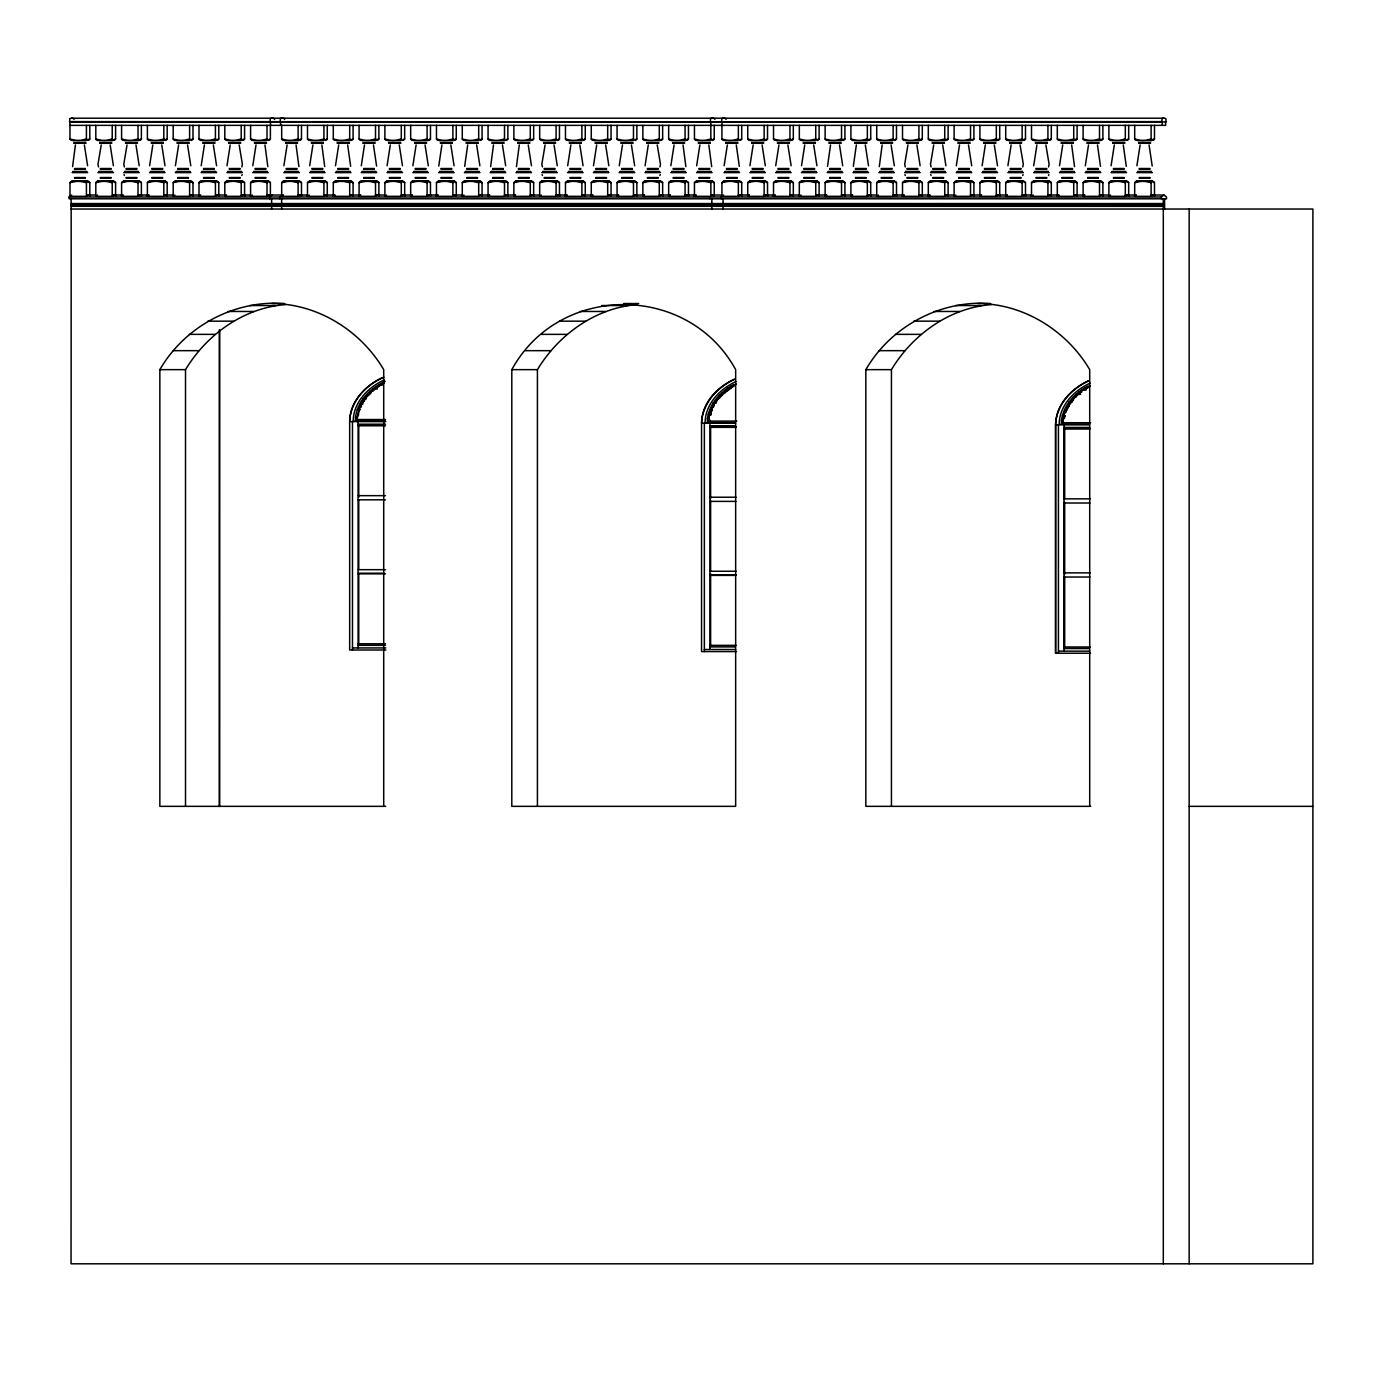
<?xml version="1.0" encoding="UTF-8"?>
<svg xmlns="http://www.w3.org/2000/svg" width="1382" height="1382" viewBox="0 0 1382 1382"><rect width="100%" height="100%" fill="white"/><g stroke="black" fill="none" stroke-linecap="round" stroke-linejoin="round"><path stroke-width="1.5" d="M284.606 303.539C234.595 299.756 184.912 326.256 159.846 369.65L159.846 806.345L385.682 806.345M219.444 806.518L219.496 329.814M383.712 806.345L383.712 369.65C360.65 330.523 317.618 303.643 271.788 303.539M511.806 369.65L511.806 806.345L735.656 806.345L735.656 369.65C688.322 282.93 559.14 282.93 511.806 369.65L537.425 369.65C558.604 334.496 595.763 307.72 637.292 304.627M990.566 303.539C940.555 299.773 890.906 326.273 865.84 369.65L865.84 806.345L1090.744 806.345M1089.707 806.345L1089.707 369.65C1066.645 330.523 1023.596 303.643 977.765 303.539M1189.159 1263.804L1189.159 209.028M270.164 121.961L270.285 118.61A35.69 13.06 -90 0 1 274.189 118.61L274.603 119.457M280.218 121.961L280.339 118.61A35.69 13.06 -90 0 1 284.26 118.61L284.657 119.457M710.4 121.961L710.521 118.61A35.69 13.06 -90 0 1 714.442 118.61L714.84 119.457M721.629 121.961L721.75 118.61A35.69 13.06 90 0 1 725.654 118.61L726.068 119.457M1161.865 121.961L1161.986 118.61A35.69 13.06 -90 0 1 1165.907 118.61L1166.028 121.961L69.946 121.616L69.998 139.012A8.517 3.11 90 0 0 72.572 140.031M1055.623 653.22L1055.623 424.81C1055.693 405.012 1071.015 388.774 1088.221 381.017M1164.577 206.056L1164.629 198.801M356.642 419.541L359.821 406.671L366.8 396.133L360.737 405.289M356.919 419.541L360.097 406.671M708.534 421.113L709.709 413.874L714.079 404.149L710.383 412.441M708.793 421.113L709.346 415.308M709.588 421.113L709.692 419.662M1062.603 422.737L1064.192 414.082L1069.841 403.129L1064.917 412.665M1062.862 422.737L1064.192 414.082M355.658 416.448L355.347 419.541L385.457 419.541M707.549 418.02L707.221 421.113L736.761 421.113M1061.618 419.644L1061.29 422.737L1090.571 422.737M355.52 417.519C357.42 400.918 370.67 387.997 385.25 381.277M707.411 419.091C709.121 403.82 720.644 391.486 733.773 384.541M1061.48 420.715C1063.19 405.444 1074.712 393.11 1087.841 386.165M87.602 165.736L84.371 144.972M113.393 165.736L110.18 144.972M139.202 165.736L135.972 144.972M164.994 165.736L161.763 144.972M190.785 165.736L187.572 144.972M216.594 165.736L213.364 144.972M402.473 165.736L399.26 144.972M428.282 165.736L425.051 144.972M454.073 165.736L450.843 144.972M479.865 165.736L476.652 144.972M505.674 165.736L502.443 144.972M531.465 165.736L528.252 144.972M557.257 165.736L554.044 144.972M583.066 165.736L579.835 144.972M608.857 165.736L605.644 144.972M634.666 165.736L631.436 144.972M765.317 165.736L762.104 144.972M791.126 165.736L787.895 144.972M816.917 165.736L813.704 144.972M842.709 165.736L839.496 144.972M868.518 165.736L865.287 144.972M894.309 165.736L891.096 144.972M920.118 165.736L916.888 144.972M945.91 165.736L942.679 144.972M971.701 165.736L968.488 144.972M997.51 165.736L994.28 144.972M358.508 413.736L358.491 415.187M1064.175 418.383L1064.831 415.498M1064.434 418.383L1064.468 416.932M710.4 415.308L711.16 412.441M710.659 415.308L710.763 413.874M376.595 166.047L373.451 144.972M1152.208 166.047L1149.064 144.972M242.161 174.598L241.815 175.514M660.233 174.598L659.888 175.514M1023.077 174.598L1022.732 175.514M1048.886 174.598L1048.523 175.514M239.172 144.972L242.403 164.233L241.833 166.946M264.964 144.972L267.832 166.652M296.059 144.972L298.927 166.652M321.868 144.972L324.718 166.652M347.659 144.972L350.665 166.341M657.227 144.972L660.475 164.233L659.905 166.946M683.036 144.972L685.887 166.652M708.828 144.972L711.695 166.652M736.295 144.972L739.318 166.341M1020.071 144.972L1023.319 164.233L1022.749 166.946M1045.88 144.972L1049.111 164.233L1048.558 166.946M1071.672 144.972L1074.54 166.652M1097.481 144.972L1100.487 166.341M1123.272 144.972L1126.295 166.341M1065.712 412.665L1066.248 411.249M71.173 204.26L71.173 205.624M71.052 203.569L1163.419 203.569L1163.368 206.091M360.875 406.671L361.514 405.289M1066.835 409.867L1067.474 408.485M1067.094 409.867L1067.733 408.485M714.114 405.496L713.665 406.861M362.222 403.924L362.982 402.577M1068.182 407.12L1068.942 405.772M1068.441 407.12L1069.202 405.772M713.82 404.149L714.891 402.818M714.632 402.818L719.763 396.479L715.755 401.506M715.686 402.818L716.809 401.506M1069.754 404.442L1072.777 400.573L1071.534 401.851M185.516 806.345L185.516 369.65C206.678 334.496 243.854 307.72 285.383 304.627M891.442 806.345L891.442 369.65C912.604 334.496 949.779 307.72 991.309 304.627M1069.564 403.129L1078.634 393.473L1070.497 401.851M718.45 398.949L719.728 397.705M1072.518 400.573L1073.538 399.329M366.541 396.133L369.011 393.715L367.871 394.906M367.577 396.133L370.963 392.54M719.469 397.705L721.94 395.287L720.817 396.479M368.925 394.906L371.222 392.54M719.504 396.479L727.243 389.707L724.565 391.849M368.752 393.715L375.351 388.135L370.186 392.54M733.894 385.803L723.114 394.112M1078.15 394.596L1080.741 392.384M1078.375 393.473L1085.647 388.359L1082.711 390.311M726.932 390.76L728.02 389.707M1151.051 195.035L1163.938 195.035L1166.529 197.004L1166.529 198.801L69.1 198.801L69.1 197.004L71.691 195.035M72.572 181.647A8.517 3.11 -90 0 0 69.998 182.666L69.998 196.33L86.427 196.33L88.103 195.035M98.364 181.647A8.517 3.11 -90 0 0 95.807 182.666L95.807 196.33L97.483 195.035M95.807 196.33L112.218 196.33L113.911 195.035M124.173 181.647A8.517 3.11 -90 0 0 121.599 182.666L121.599 196.33L123.292 195.035L112.529 195.035M121.599 196.33L138.01 196.33L139.703 195.035M149.964 181.647A8.517 3.11 -90 0 0 147.39 182.666L147.39 196.33L149.083 195.035L138.321 195.035M147.39 196.33L163.819 196.33L165.512 195.035M175.756 181.647A8.517 3.11 -90 0 0 173.199 182.666L173.199 196.33L174.892 195.035M173.199 196.33L189.61 196.33L191.303 195.035M201.565 181.647A8.517 3.11 -90 0 0 198.991 182.666L198.991 196.33L200.684 195.035L189.887 195.035M198.991 196.33L215.419 196.33L217.095 195.035M227.356 181.647A8.517 3.11 -90 0 0 224.8 182.666L224.8 196.33L226.475 195.035L215.678 195.035M224.8 196.33L241.211 196.33L242.904 195.035M253.165 181.647A8.517 3.11 -90 0 0 250.591 182.666L250.591 196.33L252.284 195.035M250.591 196.33L267.002 196.33L268.695 195.035M272.237 195.035L269.645 197.004L269.645 198.801M282.308 195.035L279.7 197.004L279.7 198.801M284.26 181.647A8.517 3.11 90 0 0 281.686 182.666L281.686 196.33L283.379 195.035M281.686 196.33L298.115 196.33L299.79 195.035M310.052 181.647A8.517 3.11 90 0 0 307.495 182.666L307.495 196.33L309.171 195.035M307.495 196.33L323.906 196.33L325.599 195.035M335.861 181.647A8.517 3.11 90 0 0 333.287 182.666L333.287 196.33L334.98 195.035M333.287 196.33L349.698 196.33L351.391 195.035M361.652 181.647A8.517 3.11 90 0 0 359.078 182.666L359.078 196.33L360.771 195.035M359.078 196.33L375.507 196.33L377.182 195.035M387.444 181.647A8.517 3.11 90 0 0 384.887 182.666L384.887 196.33L386.563 195.035M384.887 196.33L401.298 196.33L402.991 195.035M413.253 181.647A8.517 3.11 90 0 0 410.679 182.666L410.679 196.33L412.372 195.035M410.679 196.33L427.09 196.33L428.783 195.035M439.044 181.647A8.517 3.11 90 0 0 436.47 182.666L436.47 196.33L438.163 195.035M436.47 196.33L452.899 196.33L454.574 195.035M464.836 181.647A8.517 3.11 90 0 0 462.279 182.666L462.279 196.33L463.972 195.035M462.279 196.33L478.69 196.33L480.383 195.035M490.645 181.647A8.517 3.11 90 0 0 488.071 182.666L488.071 196.33L489.764 195.035M488.071 196.33L504.499 196.33L506.175 195.035M516.436 181.647A8.517 3.11 90 0 0 513.862 182.666L513.879 196.33L515.555 195.035M513.879 196.33L530.291 196.33L531.984 195.035M542.245 181.647A8.517 3.11 90 0 0 539.671 182.666L539.671 196.33L541.364 195.035M539.671 196.33L556.082 196.33L557.775 195.035M568.037 181.647A8.517 3.11 90 0 0 565.463 182.666L565.463 196.33L567.156 195.035M565.463 196.33L581.891 196.33L583.567 195.035M593.828 181.647A8.517 3.11 90 0 0 591.271 182.666L591.271 196.33L592.947 195.035M591.271 196.33L607.683 196.33L609.376 195.035M619.637 181.647A8.517 3.11 90 0 0 617.063 182.666L617.063 196.33L618.756 195.035M617.063 196.33L633.474 196.33L635.167 195.035M645.429 181.647A8.517 3.11 90 0 0 642.855 182.666L642.855 196.33L644.548 195.035M642.855 196.33L659.283 196.33L660.959 195.035M671.22 181.647A8.517 3.11 90 0 0 668.663 182.666L668.663 196.33L670.356 195.035M668.663 196.33L685.075 196.33L686.768 195.035M697.029 181.647A8.517 3.11 90 0 0 694.455 182.666L694.455 196.33L696.148 195.035M712.473 195.035L709.882 197.004L709.882 198.801M694.455 196.33L710.866 196.33L712.559 195.035M724.496 181.647A8.517 3.11 90 0 0 721.922 182.666L721.922 196.33L723.615 195.035M721.922 196.33L738.351 196.33L740.044 195.035M750.288 181.647A8.517 3.11 90 0 0 747.731 182.666L747.731 196.33L749.424 195.035M747.731 196.33L764.142 196.33L765.835 195.035M776.097 181.647A8.517 3.11 90 0 0 773.523 182.666L773.523 196.33L775.216 195.035M773.523 196.33L789.951 196.33L791.627 195.035M801.888 181.647A8.517 3.11 90 0 0 799.314 182.666L799.332 196.33L801.007 195.035M799.332 196.33L815.743 196.33L817.436 195.035M827.697 181.647A8.517 3.11 90 0 0 825.123 182.666L825.123 196.33L826.816 195.035M825.123 196.33L841.534 196.33L843.227 195.035M853.489 181.647A8.517 3.11 90 0 0 850.915 182.666L850.915 196.33L852.608 195.035M850.915 196.33L867.343 196.33L869.019 195.035M879.28 181.647A8.517 3.11 90 0 0 876.724 182.666L876.724 196.33L878.399 195.035M876.724 196.33L893.135 196.33L894.828 195.035M905.089 181.647A8.517 3.11 90 0 0 902.515 182.666L902.515 196.33L904.208 195.035M902.515 196.33L918.926 196.33L920.619 195.035M930.881 181.647A8.517 3.11 90 0 0 928.307 182.666L928.307 196.33L930 195.035M928.307 196.33L944.735 196.33L946.411 195.035M956.672 181.647A8.517 3.11 -90 0 0 954.116 182.666L954.116 196.33L955.808 195.035M954.116 196.33L970.527 196.33L972.22 195.035M982.481 181.647A8.517 3.11 -90 0 0 979.907 182.666L979.907 196.33L981.6 195.035M979.907 196.33L996.318 196.33L998.011 195.035M1008.273 181.647A8.517 3.11 -90 0 0 1005.699 182.666L1005.716 196.33L1007.392 195.035M1005.716 196.33L1022.127 196.33L1023.82 195.035M1034.064 181.647A8.517 3.11 -90 0 0 1031.508 182.666L1031.508 196.33L1033.2 195.035M1031.508 196.33L1047.919 196.33L1049.612 195.035M1059.873 181.647A8.517 3.11 -90 0 0 1057.299 182.666L1057.299 196.33L1058.992 195.035M1057.299 196.33L1073.728 196.33L1075.403 195.035M1085.665 181.647A8.517 3.11 -90 0 0 1083.108 182.666L1083.108 196.33L1084.784 195.035M1083.108 196.33L1099.519 196.33L1101.212 195.035M1111.474 181.647A8.517 3.11 -90 0 0 1108.9 182.666L1108.9 196.33L1110.592 195.035M1108.9 196.33L1125.311 196.33L1127.004 195.035M1137.265 181.647A8.517 3.11 -90 0 0 1134.691 182.666L1134.691 196.33L1136.384 195.035M1134.691 196.33L1151.12 196.33L1152.795 195.035M69.1 197.004L1161.346 197.004L1163.938 195.035M375.092 388.135L382.779 383.332L381.225 384.231M726.984 389.707L734.671 384.904L728.642 388.688M1084.939 389.309C1080.81 392.419 1089.638 386.165 1085.216 389.309M380.741 385.163L382.261 384.231L379.255 386.114M731.13 387.686L732.356 386.735M1085.388 388.359L1088.74 386.545L1087.168 387.426M734.809 379.1C717.31 387.185 702.402 403.147 701.555 423.186L701.555 651.578L736.451 651.578M1088.826 380.724C1071.326 388.808 1056.418 404.771 1055.554 424.81L1055.554 653.22L1090.519 653.22M382.002 384.231L383.833 383.332M382.52 383.332L384.11 382.486M734.412 384.904L736.26 384.058M1088.48 386.545L1090.329 385.682M383.851 377.131C365.919 384.922 350.337 401.212 349.663 421.614L349.663 650.006L385.837 650.006M382.261 377.822C365.09 385.578 349.681 401.817 349.698 421.614L385.785 421.614M384.127 379.981C367.975 387.305 353.412 402.473 353.187 421.095L385.457 421.095M734.153 379.376C716.982 387.15 701.572 403.371 701.59 423.186L735.535 423.186M736.019 381.553C719.867 388.878 705.304 404.045 705.079 422.667L735.189 422.667M1090.087 383.177C1073.935 390.501 1059.372 405.669 1059.148 424.291L1089.258 424.291M89.795 125.365L89.795 139.012A8.517 3.11 -90 0 1 86.427 139.012L81.072 140.221A30.594 28.469 -90 0 1 75.354 140.221L69.998 139.012M89.795 139.012L87.221 139.755M115.604 125.365L115.604 139.012A8.517 3.11 -90 0 1 112.218 139.012L106.88 140.221A30.594 28.469 -90 0 1 101.145 140.221L95.807 139.012L95.807 125.365M114.343 139.409L115.604 139.012M141.396 125.365L141.396 139.012A8.517 3.11 -90 0 1 138.01 139.012L132.672 140.221A30.594 28.469 -90 0 1 126.937 140.221L121.599 139.012L121.599 125.365M141.396 139.012L138.822 139.755M167.187 125.365L167.187 139.012A8.517 3.11 -90 0 1 163.819 139.012L158.481 140.221A30.594 28.469 -90 0 1 152.746 140.221L147.39 139.012L147.39 125.365M167.187 139.012L164.613 139.755M192.996 125.365L192.996 139.012A8.517 3.11 -90 0 1 189.61 139.012L184.272 140.221A30.594 28.469 -90 0 1 178.537 140.221L173.199 139.012L173.199 125.365M191.735 139.409L192.996 139.012M69.998 182.683L75.354 181.474A30.594 28.469 90 0 1 81.072 181.474L86.427 182.683A8.517 3.11 90 0 1 89.795 182.666L89.795 196.33M218.788 125.365L218.788 139.012A8.517 3.11 -90 0 1 215.402 139.012L210.064 140.221A30.594 28.469 -90 0 1 204.329 140.221L198.991 139.012L198.991 125.365M218.788 139.012L216.214 139.755M95.807 182.683L101.145 181.474A30.594 28.469 90 0 1 106.88 181.474L112.218 182.683A8.517 3.11 90 0 1 115.604 182.666L115.604 196.33M244.579 125.365L244.579 139.012A8.517 3.11 -90 0 1 241.211 139.012L235.873 140.221A30.594 28.469 -90 0 1 230.138 140.221L224.8 139.012L224.8 125.365M244.579 139.012L242.005 139.755M121.599 182.683L126.937 181.474A30.594 28.469 90 0 1 132.672 181.474L138.01 182.683A8.517 3.11 90 0 1 141.396 182.666L141.396 196.33M269.127 139.409L270.388 139.012L270.388 125.365M147.39 182.683L152.746 181.474A30.594 28.469 90 0 1 158.481 181.474L163.819 182.683A8.517 3.11 90 0 1 167.187 182.666L167.187 196.33M301.483 125.365L301.483 139.012A8.517 3.11 90 0 1 298.097 139.012L292.759 140.221A30.594 28.469 90 0 1 287.024 140.221L281.686 139.012L281.686 125.365M301.483 139.012L298.909 139.755M173.199 182.683L178.537 181.474A30.594 28.469 90 0 1 184.272 181.474L189.61 182.683A8.517 3.11 90 0 1 192.996 182.666L192.996 196.33M327.275 125.365L327.275 139.012A8.517 3.11 90 0 1 323.906 139.012L318.568 140.221A30.594 28.469 90 0 1 312.833 140.221L307.495 139.012L307.495 125.365M326.031 139.409L327.275 139.012M198.991 182.683L204.329 181.474A30.594 28.469 90 0 1 210.064 181.474L215.419 182.683A8.517 3.11 90 0 1 218.788 182.666L218.788 196.33M353.084 125.365L353.084 139.012A8.517 3.11 90 0 1 349.698 139.012L344.36 140.221A30.594 28.469 90 0 1 338.625 140.221L333.287 139.012L333.287 125.365M351.823 139.409L353.084 139.012M224.8 182.683L230.138 181.474A30.594 28.469 90 0 1 235.873 181.474L241.211 182.683A8.517 3.11 90 0 1 244.579 182.666L244.579 196.33M378.875 125.365L378.875 139.012A8.517 3.11 90 0 1 375.507 139.012L370.151 140.221A30.594 28.469 90 0 1 364.433 140.221L359.078 139.012L359.078 125.365M378.875 139.012L376.301 139.755M250.591 182.683L255.929 181.474A30.594 28.469 -90 0 1 261.664 181.474L267.002 182.683L267.002 196.33M404.667 125.365L404.667 139.012A8.517 3.11 90 0 1 401.298 139.012L395.96 140.221A30.594 28.469 90 0 1 390.225 140.221L384.887 139.012L384.887 125.365M403.423 139.409L404.667 139.012M281.686 182.683L287.024 181.474A30.594 28.469 -90 0 1 292.759 181.474L298.115 182.683A8.517 3.11 -90 0 1 301.483 182.666L301.483 196.33M430.476 125.365L430.476 139.012A8.517 3.11 90 0 1 427.09 139.012L421.752 140.221A30.594 28.469 90 0 1 416.017 140.221L410.679 139.012L410.679 125.365M429.215 139.409L430.476 139.012M307.495 182.683L312.833 181.474A30.594 28.469 -90 0 1 318.568 181.474L323.906 182.683A8.517 3.11 -90 0 1 327.275 182.666L327.275 196.33M456.267 125.365L456.267 139.012A8.517 3.11 90 0 1 452.899 139.012L447.561 140.221A30.594 28.469 90 0 1 441.825 140.221L436.47 139.012L436.47 125.365M456.267 139.012L453.693 139.755M333.287 182.683L338.625 181.474A30.594 28.469 -90 0 1 344.36 181.474L349.698 182.683A8.517 3.11 -90 0 1 353.084 182.666L353.084 196.33M482.076 125.365L482.076 139.012A8.517 3.11 90 0 1 478.69 139.012L473.352 140.221A30.594 28.469 90 0 1 467.617 140.221L462.279 139.012L462.279 125.365M480.815 139.409L482.076 139.012M359.078 182.683L364.433 181.474A30.594 28.469 -90 0 1 370.151 181.474L375.507 182.683A8.517 3.11 -90 0 1 378.875 182.666L378.875 196.33M507.868 125.365L507.868 139.012A8.517 3.11 90 0 1 504.482 139.012L499.144 140.221A30.594 28.469 90 0 1 493.409 140.221L488.071 139.012L488.071 125.365M506.607 139.409L507.868 139.012M384.887 182.683L390.225 181.474A30.594 28.469 -90 0 1 395.96 181.474L401.298 182.683A8.517 3.11 -90 0 1 404.684 182.666L404.667 196.33M533.659 125.365L533.659 139.012A8.517 3.11 90 0 1 530.291 139.012L524.953 140.221A30.594 28.469 90 0 1 519.217 140.221L513.879 139.012L513.879 125.365M533.659 139.012L531.085 139.755M410.679 182.683L416.017 181.474A30.594 28.469 -90 0 1 421.752 181.474L427.09 182.683A8.517 3.11 -90 0 1 430.476 182.666L430.476 196.33M559.468 125.365L559.468 139.012A8.517 3.11 90 0 1 556.082 139.012L550.744 140.221A30.594 28.469 90 0 1 545.009 140.221L539.671 139.012L539.671 125.365M558.207 139.409L559.468 139.012M436.47 182.683L441.825 181.474A30.594 28.469 -90 0 1 447.561 181.474L452.899 182.683A8.517 3.11 -90 0 1 456.267 182.666L456.267 196.33M585.26 125.365L585.26 139.012A8.517 3.11 90 0 1 581.891 139.012L576.536 140.221A30.594 28.469 90 0 1 570.818 140.221L565.463 139.012L565.463 125.365M583.999 139.409L585.26 139.012M462.279 182.683L467.617 181.474A30.594 28.469 -90 0 1 473.352 181.474L478.69 182.683A8.517 3.11 -90 0 1 482.076 182.666L482.076 196.33M611.051 125.365L611.051 139.012A8.517 3.11 90 0 1 607.683 139.012L602.345 140.221A30.594 28.469 90 0 1 596.609 140.221L591.271 139.012L591.271 125.365M611.051 139.012L608.477 139.755M488.071 182.683L493.409 181.474A30.594 28.469 -90 0 1 499.144 181.474L504.499 182.683A8.517 3.11 -90 0 1 507.868 182.666L507.868 196.33M636.86 125.365L636.86 139.012A8.517 3.11 90 0 1 633.474 139.012L628.136 140.221A30.594 28.469 90 0 1 622.401 140.221L617.063 139.012L617.063 125.365M635.599 139.409L636.86 139.012M513.879 182.683L519.217 181.474A30.594 28.469 -90 0 1 524.953 181.474L530.291 182.683A8.517 3.11 -90 0 1 533.659 182.666L533.659 196.33M662.652 125.365L662.652 139.012A8.517 3.11 90 0 1 659.283 139.012L653.928 140.221A30.594 28.469 90 0 1 648.21 140.221L642.855 139.012L642.855 125.365M661.391 139.409L662.652 139.012M539.671 182.683L545.009 181.474A30.594 28.469 -90 0 1 550.744 181.474L556.082 182.683A8.517 3.11 -90 0 1 559.468 182.666L559.468 196.33M688.461 125.365L688.461 139.012A8.517 3.11 90 0 1 685.075 139.012L679.737 140.221A30.594 28.469 90 0 1 674.001 140.221L668.663 139.012L668.663 125.365M688.461 139.012L685.887 139.755M565.463 182.683L570.818 181.474A30.594 28.469 -90 0 1 576.536 181.474L581.891 182.683A8.517 3.11 -90 0 1 585.26 182.666L585.26 196.33M714.252 125.365L714.252 139.012A8.517 3.11 90 0 1 710.866 139.012L705.528 140.221A30.594 28.469 90 0 1 699.793 140.221L694.455 139.012L694.455 125.365M712.991 139.409L714.252 139.012M591.271 182.683L596.609 181.474A30.594 28.469 -90 0 1 602.345 181.474L607.683 182.683A8.517 3.11 -90 0 1 611.069 182.666L611.051 196.33M741.719 125.365L741.719 139.012A8.517 3.11 90 0 1 738.351 139.012L733.013 140.221A30.594 28.469 90 0 1 727.278 140.221L721.922 139.012L721.922 125.365M740.458 139.409L741.719 139.012M617.063 182.683L622.401 181.474A30.594 28.469 -90 0 1 628.136 181.474L633.474 182.683A8.517 3.11 -90 0 1 636.86 182.666L636.86 196.33M767.528 125.365L767.528 139.012A8.517 3.11 -90 0 1 764.142 139.012L758.804 140.221A30.594 28.469 90 0 1 753.069 140.221L747.731 139.012L747.731 125.365M767.528 139.012L764.954 139.755M642.855 182.683L648.21 181.474A30.594 28.469 -90 0 1 653.928 181.474L659.283 182.683A8.517 3.11 -90 0 1 662.652 182.666L662.652 196.33M793.32 125.365L793.32 139.012A8.517 3.11 -90 0 1 789.934 139.012L784.596 140.221A30.594 28.469 90 0 1 778.861 140.221L773.523 139.012L773.523 125.365M793.32 139.012L790.746 139.755M668.663 182.683L674.001 181.474A30.594 28.469 -90 0 1 679.737 181.474L685.075 182.683A8.517 3.11 -90 0 1 688.461 182.666L688.461 196.33M819.111 125.365L819.111 139.012A8.517 3.11 -90 0 1 815.743 139.012L810.405 140.221A30.594 28.469 90 0 1 804.67 140.221L799.332 139.012L799.332 125.365M817.868 139.409L819.111 139.012M694.455 182.683L699.793 181.474A30.594 28.469 -90 0 1 705.528 181.474L710.866 182.683A8.517 3.11 -90 0 1 714.252 182.666L714.252 196.33M844.92 125.365L844.92 139.012A8.517 3.11 -90 0 1 841.534 139.012L836.196 140.221A30.594 28.469 90 0 1 830.461 140.221L825.123 139.012L825.123 125.365M844.92 139.012L842.346 139.755M721.922 182.683L727.278 181.474A30.594 28.469 -90 0 1 733.013 181.474L738.351 182.683A8.517 3.11 -90 0 1 741.719 182.666L741.719 196.33M870.712 125.365L870.712 139.012A8.517 3.11 -90 0 1 867.343 139.012L861.988 140.221A30.594 28.469 90 0 1 856.27 140.221L850.915 139.012L850.915 125.365M870.712 139.012L868.138 139.755M747.731 182.683L753.069 181.474A30.594 28.469 -90 0 1 758.804 181.474L764.142 182.683A8.517 3.11 -90 0 1 767.528 182.666L767.528 196.33M896.503 125.365L896.503 139.012A8.517 3.11 -90 0 1 893.135 139.012L887.797 140.221A30.594 28.469 90 0 1 882.062 140.221L876.724 139.012L876.724 125.365M895.26 139.409L896.503 139.012M773.523 182.683L778.861 181.474A30.594 28.469 -90 0 1 784.596 181.474L789.951 182.683A8.517 3.11 -90 0 1 793.32 182.666L793.32 196.33M922.312 125.365L922.312 139.012A8.517 3.11 -90 0 1 918.926 139.012L913.588 140.221A30.594 28.469 90 0 1 907.853 140.221L902.515 139.012L902.515 125.365M922.312 139.012L919.738 139.755M799.332 182.683L804.67 181.474A30.594 28.469 -90 0 1 810.405 181.474L815.743 182.683A8.517 3.11 -90 0 1 819.111 182.666L819.111 196.33M948.104 125.365L948.104 139.012A8.517 3.11 -90 0 1 944.735 139.012L939.38 140.221A30.594 28.469 90 0 1 933.662 140.221L928.307 139.012L928.307 125.365M948.104 139.012L945.53 139.755M825.123 182.683L830.461 181.474A30.594 28.469 -90 0 1 836.196 181.474L841.534 182.683A8.517 3.11 -90 0 1 844.92 182.666L844.92 196.33M973.913 125.365L973.913 139.012A8.517 3.11 -90 0 1 970.527 139.012L965.189 140.221A30.594 28.469 90 0 1 959.453 140.221L954.116 139.012L954.116 125.365M972.652 139.409L973.913 139.012M850.915 182.683L856.27 181.474A30.594 28.469 -90 0 1 861.988 181.474L867.343 182.683A8.517 3.11 -90 0 1 870.712 182.666L870.712 196.33M999.704 125.365L999.704 139.012A8.517 3.11 -90 0 1 996.318 139.012L990.98 140.221A30.594 28.469 90 0 1 985.245 140.221L979.907 139.012L979.907 125.365M999.704 139.012L997.13 139.755M876.724 182.683L882.062 181.474A30.594 28.469 -90 0 1 887.797 181.474L893.135 182.683A8.517 3.11 -90 0 1 896.521 182.666L896.503 196.33M1025.496 125.365L1025.496 139.012A8.517 3.11 -90 0 1 1022.127 139.012L1016.789 140.221A30.594 28.469 90 0 1 1011.054 140.221L1005.716 139.012L1005.716 125.365M1025.496 139.012L1022.922 139.755M902.515 182.683L907.853 181.474A30.594 28.469 -90 0 1 913.588 181.474L918.926 182.683A8.517 3.11 -90 0 1 922.312 182.666L922.312 196.33M1051.305 125.365L1051.305 139.012A8.517 3.11 -90 0 1 1047.919 139.012L1042.581 140.221A30.594 28.469 90 0 1 1036.846 140.221L1031.508 139.012L1031.508 125.365M1050.044 139.409L1051.305 139.012M928.307 182.683L933.662 181.474A30.594 28.469 -90 0 1 939.38 181.474L944.735 182.683A8.517 3.11 90 0 1 948.104 182.666L948.104 196.33M1077.096 125.365L1077.096 139.012A8.517 3.11 -90 0 1 1073.728 139.012L1068.372 140.221A30.594 28.469 90 0 1 1062.654 140.221L1057.299 139.012L1057.299 125.365M1077.096 139.012L1074.522 139.755M954.116 182.683L959.453 181.474A30.594 28.469 -90 0 1 965.189 181.474L970.527 182.683A8.517 3.11 90 0 1 973.913 182.666L973.913 196.33M1102.888 125.365L1102.888 139.012A8.517 3.11 -90 0 1 1099.519 139.012L1094.181 140.221A30.594 28.469 90 0 1 1088.446 140.221L1083.108 139.012L1083.108 125.365M1102.888 139.012L1100.314 139.755M979.907 182.683L985.245 181.474A30.594 28.469 -90 0 1 990.98 181.474L996.318 182.683A8.517 3.11 90 0 1 999.704 182.666L999.704 196.33M1128.697 125.365L1128.697 139.012A8.517 3.11 -90 0 1 1125.311 139.012L1119.973 140.221A30.594 28.469 90 0 1 1114.237 140.221L1108.9 139.012L1108.9 125.365M1127.436 139.409L1128.697 139.012M1005.716 182.683L1011.054 181.474A30.594 28.469 -90 0 1 1016.789 181.474L1022.127 182.683A8.517 3.11 90 0 1 1025.496 182.666L1025.496 196.33M1154.488 125.365L1154.488 139.012A8.517 3.11 -90 0 1 1151.12 139.012L1145.764 140.221A30.594 28.469 90 0 1 1140.046 140.221L1134.691 139.012L1134.691 125.365M1154.488 139.012L1151.914 139.755M1031.508 182.683L1036.846 181.474A30.594 28.469 -90 0 1 1042.581 181.474L1047.919 182.683A8.517 3.11 90 0 1 1051.305 182.666L1051.305 196.33M1057.299 182.683L1062.654 181.474A30.594 28.469 -90 0 1 1068.372 181.474L1073.728 182.683A8.517 3.11 90 0 1 1077.096 182.666L1077.096 196.33M1083.108 182.683L1088.446 181.474A30.594 28.469 -90 0 1 1094.181 181.474L1099.519 182.683A8.517 3.11 90 0 1 1102.905 182.666L1102.888 196.33M1108.9 182.683L1114.237 181.474A30.594 28.469 -90 0 1 1119.973 181.474L1125.311 182.683A8.517 3.11 90 0 1 1128.697 182.666L1128.697 196.33M1134.691 182.683L1140.046 181.474A30.594 28.469 -90 0 1 1145.764 181.474L1151.12 182.683A8.517 3.11 90 0 1 1154.488 182.666L1154.488 196.33M71.691 118.196L1163.938 118.196M69.998 125.365L1165.631 125.365L1165.631 121.616M73.021 140.722L86.047 140.722M98.83 140.722L112.443 140.722M124.622 140.722L138.235 140.722M150.431 140.722L163.456 140.722M176.222 140.722L189.248 140.722M202.014 140.722L215.627 140.722M227.823 140.722L240.848 140.722M253.614 140.722L266.64 140.722M284.709 140.722L298.46 140.722M310.518 140.722L323.543 140.722M336.31 140.722L349.922 140.722M362.101 140.722L375.852 140.722M387.91 140.722L400.935 140.722M413.702 140.722L427.314 140.722M439.511 140.722L453.244 140.722M465.302 140.722L478.327 140.722M491.094 140.722L504.706 140.722M516.903 140.722L530.636 140.722M542.694 140.722L555.719 140.722M568.486 140.722L582.116 140.722M594.295 140.722L608.028 140.722M620.086 140.722L633.111 140.722M645.895 140.722L659.508 140.722M671.687 140.722L685.42 140.722M697.478 140.722L710.503 140.722M724.963 140.722L737.988 140.722M750.754 140.722L764.367 140.722M776.546 140.722L790.297 140.722M802.355 140.722L815.38 140.722M828.146 140.722L841.759 140.722M853.938 140.722L867.689 140.722M879.747 140.722L892.772 140.722M905.538 140.722L919.151 140.722M931.347 140.722L945.081 140.722M957.139 140.722L970.164 140.722M982.93 140.722L996.543 140.722M1008.739 140.722L1022.473 140.722M1034.531 140.722L1047.556 140.722M1060.322 140.722L1073.935 140.722M1086.131 140.722L1099.865 140.722M1111.923 140.722L1124.948 140.722M1137.714 140.722L1151.344 140.722M73.92 142.761L85.874 142.761M99.729 142.761L111.683 142.761M125.52 142.761L137.474 142.761M151.312 142.761L163.266 142.761M177.121 142.761L189.075 142.761M202.912 142.761L214.866 142.761M228.721 142.761L240.658 142.761M254.513 142.761L266.467 142.761M285.608 142.761L297.562 142.761M311.416 142.761L323.353 142.761M337.208 142.761L349.162 142.761M363 142.761L374.954 142.761M388.808 142.761L400.745 142.761M414.6 142.761L426.554 142.761M440.392 142.761L452.346 142.761M466.2 142.761L478.155 142.761M491.992 142.761L503.946 142.761M517.801 142.761L529.738 142.761M543.592 142.761L555.547 142.761M569.384 142.761L581.338 142.761M595.193 142.761L607.13 142.761M620.984 142.761L632.939 142.761M646.776 142.761L658.73 142.761M672.585 142.761L684.539 142.761M698.376 142.761L710.331 142.761M725.844 142.761L737.798 142.761M751.653 142.761L763.607 142.761M777.444 142.761L789.398 142.761M803.253 142.761L815.19 142.761M829.045 142.761L840.999 142.761M854.836 142.761L866.79 142.761M880.645 142.761L892.582 142.761M906.437 142.761L918.391 142.761M932.228 142.761L944.182 142.761M958.037 142.761L969.991 142.761M983.829 142.761L995.783 142.761M1009.637 142.761L1021.574 142.761M1035.429 142.761L1047.383 142.761M1061.221 142.761L1073.175 142.761M1087.029 142.761L1098.966 142.761M1112.821 142.761L1124.775 142.761M1138.613 142.761L1150.567 142.761M73.92 143.279L85.874 143.279M99.729 143.279L111.683 143.279M125.52 143.279L137.474 143.279M151.312 143.279L163.266 143.279M177.121 143.279L189.075 143.279M202.912 143.279L214.866 143.279M228.721 143.279L240.658 143.279M254.513 143.279L266.467 143.279M285.608 143.279L297.562 143.279M311.416 143.279L323.353 143.279M337.208 143.279L349.162 143.279M363 143.279L374.954 143.279M388.808 143.279L400.745 143.279M414.6 143.279L426.554 143.279M440.392 143.279L452.346 143.279M466.2 143.279L478.155 143.279M491.992 143.279L503.946 143.279M517.801 143.279L529.738 143.279M543.592 143.279L555.547 143.279M569.384 143.279L581.338 143.279M595.193 143.279L607.13 143.279M620.984 143.279L632.939 143.279M646.776 143.279L658.73 143.279M672.585 143.279L684.539 143.279M698.376 143.279L710.331 143.279M725.844 143.279L737.798 143.279M751.653 143.279L763.607 143.279M777.444 143.279L789.398 143.279M803.253 143.279L815.19 143.279M829.045 143.279L840.999 143.279M854.836 143.279L866.79 143.279M880.645 143.279L892.582 143.279M906.437 143.279L918.391 143.279M932.228 143.279L944.182 143.279M958.037 143.279L969.991 143.279M983.829 143.279L995.783 143.279M1009.637 143.279L1021.574 143.279M1035.429 143.279L1047.383 143.279M1061.221 143.279L1073.175 143.279M1087.029 143.279L1098.966 143.279M1112.821 143.279L1124.775 143.279M1138.613 143.279L1150.567 143.279M74.524 168.518L85.287 168.518M100.316 168.518L111.078 168.518M126.125 168.518L136.87 168.518M151.916 168.518L162.679 168.518M177.708 168.518L188.47 168.518M203.517 168.518L214.262 168.518M229.308 168.518L240.071 168.518M255.117 168.518L265.862 168.518M286.212 168.518L296.957 168.518M312.004 168.518L322.766 168.518M337.813 168.518L348.558 168.518M363.604 168.518L374.367 168.518M389.396 168.518L400.158 168.518M415.205 168.518L425.95 168.518M440.996 168.518L451.759 168.518M466.788 168.518L477.55 168.518M492.597 168.518L503.342 168.518M518.388 168.518L529.151 168.518M544.197 168.518L554.942 168.518M569.989 168.518L580.751 168.518M595.78 168.518L606.543 168.518M621.589 168.518L632.334 168.518M647.381 168.518L658.143 168.518M673.172 168.518L683.935 168.518M698.981 168.518L709.726 168.518M726.448 168.518L737.211 168.518M752.24 168.518L763.002 168.518M778.049 168.518L788.794 168.518M803.84 168.518L814.603 168.518M829.649 168.518L840.394 168.518M855.441 168.518L866.203 168.518M881.232 168.518L891.995 168.518M907.041 168.518L917.786 168.518M932.833 168.518L943.595 168.518M958.624 168.518L969.387 168.518M984.433 168.518L995.178 168.518M1010.225 168.518L1020.987 168.518M1036.016 168.518L1046.779 168.518M1061.825 168.518L1072.57 168.518M1087.617 168.518L1098.379 168.518M1113.426 168.518L1124.171 168.518M1139.217 168.518L1149.979 168.518M74.524 169.209L85.287 169.209M100.316 169.209L111.078 169.209M126.125 169.209L136.87 169.209M151.916 169.209L162.679 169.209M177.708 169.209L188.47 169.209M203.517 169.209L214.262 169.209M229.308 169.209L240.071 169.209M255.117 169.209L265.862 169.209M286.212 169.209L296.957 169.209M312.004 169.209L322.766 169.209M337.813 169.209L348.558 169.209M363.604 169.209L374.367 169.209M389.396 169.209L400.158 169.209M415.205 169.209L425.95 169.209M440.996 169.209L451.759 169.209M466.788 169.209L477.55 169.209M492.597 169.209L503.342 169.209M518.388 169.209L529.151 169.209M544.197 169.209L554.942 169.209M569.989 169.209L580.751 169.209M595.78 169.209L606.543 169.209M621.589 169.209L632.334 169.209M647.381 169.209L658.143 169.209M673.172 169.209L683.935 169.209M698.981 169.209L709.726 169.209M726.448 169.209L737.211 169.209M752.24 169.209L763.002 169.209M778.049 169.209L788.794 169.209M803.84 169.209L814.603 169.209M829.649 169.209L840.394 169.209M855.441 169.209L866.203 169.209M881.232 169.209L891.995 169.209M907.041 169.209L917.786 169.209M932.833 169.209L943.595 169.209M958.624 169.209L969.387 169.209M984.433 169.209L995.178 169.209M1010.225 169.209L1020.987 169.209M1036.016 169.209L1046.779 169.209M1061.825 169.209L1072.57 169.209M1087.617 169.209L1098.379 169.209M1113.426 169.209L1124.171 169.209M1139.217 169.209L1149.979 169.209M73.021 171.42L86.772 171.42M98.83 171.42L112.564 171.42M124.622 171.42L138.373 171.42M150.431 171.42L164.164 171.42M176.222 171.42L189.973 171.42M202.014 171.42L215.765 171.42M227.823 171.42L241.556 171.42M253.614 171.42L267.365 171.42M284.709 171.42L298.46 171.42M310.518 171.42L324.252 171.42M336.31 171.42L350.061 171.42M362.101 171.42L375.852 171.42M387.91 171.42L401.644 171.42M413.702 171.42L427.453 171.42M439.511 171.42L453.244 171.42M465.302 171.42L479.036 171.42M491.094 171.42L504.845 171.42M516.903 171.42L530.636 171.42M542.694 171.42L556.445 171.42M568.486 171.42L582.237 171.42M594.295 171.42L608.028 171.42M620.086 171.42L633.837 171.42M645.895 171.42L659.629 171.42M671.687 171.42L685.42 171.42M697.478 171.42L711.229 171.42M724.963 171.42L738.696 171.42M750.754 171.42L764.505 171.42M776.546 171.42L790.297 171.42M802.355 171.42L816.088 171.42M828.146 171.42L841.897 171.42M853.938 171.42L867.689 171.42M879.747 171.42L893.48 171.42M905.538 171.42L919.289 171.42M931.347 171.42L945.081 171.42M957.139 171.42L970.872 171.42M982.93 171.42L996.681 171.42M1008.739 171.42L1022.473 171.42M1034.531 171.42L1048.282 171.42M1060.322 171.42L1074.073 171.42M1086.131 171.42L1099.865 171.42M1111.923 171.42L1125.674 171.42M1137.714 171.42L1151.465 171.42M73.021 172.094L86.772 172.094M98.83 172.094L112.564 172.094M124.622 172.094L138.373 172.094M150.431 172.094L164.164 172.094M176.222 172.094L189.973 172.094M202.014 172.094L215.765 172.094M227.823 172.094L241.556 172.094M253.614 172.094L267.365 172.094M284.709 172.094L298.46 172.094M310.518 172.094L324.252 172.094M336.31 172.094L350.061 172.094M362.101 172.094L375.852 172.094M387.91 172.094L401.644 172.094M413.702 172.094L427.453 172.094M439.511 172.094L453.244 172.094M465.302 172.094L479.036 172.094M491.094 172.094L504.845 172.094M516.903 172.094L530.636 172.094M542.694 172.094L556.445 172.094M568.486 172.094L582.237 172.094M594.295 172.094L608.028 172.094M620.086 172.094L633.837 172.094M645.895 172.094L659.629 172.094M671.687 172.094L685.42 172.094M697.478 172.094L711.229 172.094M724.963 172.094L738.696 172.094M750.754 172.094L764.505 172.094M776.546 172.094L790.297 172.094M802.355 172.094L816.088 172.094M828.146 172.094L841.897 172.094M853.938 172.094L867.689 172.094M879.747 172.094L893.48 172.094M905.538 172.094L919.289 172.094M931.347 172.094L945.081 172.094M957.139 172.094L970.872 172.094M982.93 172.094L996.681 172.094M1008.739 172.094L1022.473 172.094M1034.531 172.094L1048.282 172.094M1060.322 172.094L1074.073 172.094M1086.131 172.094L1099.865 172.094M1111.923 172.094L1125.674 172.094M1137.714 172.094L1151.465 172.094M72.14 172.612L87.671 172.612M97.932 172.612L113.462 172.612M123.724 172.612L139.271 172.612M149.532 172.612L165.063 172.612M175.324 172.612L190.854 172.612M201.116 172.612L216.663 172.612M226.924 172.612L242.455 172.612M252.716 172.612L268.263 172.612M283.811 172.612L299.358 172.612M309.62 172.612L325.15 172.612M335.411 172.612L350.959 172.612M361.22 172.612L376.75 172.612M387.012 172.612L402.542 172.612M412.803 172.612L428.351 172.612M438.612 172.612L454.142 172.612M464.404 172.612L479.934 172.612M490.195 172.612L505.743 172.612M516.004 172.612L531.534 172.612M541.796 172.612L557.326 172.612M567.605 172.612L583.135 172.612M593.396 172.612L608.926 172.612M619.188 172.612L634.735 172.612M644.997 172.612L660.527 172.612M670.788 172.612L686.318 172.612M696.58 172.612L712.127 172.612M724.064 172.612L739.595 172.612M749.856 172.612L765.386 172.612M775.648 172.612L791.195 172.612M801.456 172.612L816.987 172.612M827.248 172.612L842.795 172.612M853.057 172.612L868.587 172.612M878.848 172.612L894.379 172.612M904.64 172.612L920.187 172.612M930.449 172.612L945.979 172.612M956.24 172.612L971.771 172.612M982.032 172.612L997.579 172.612M1007.841 172.612L1023.371 172.612M1033.632 172.612L1049.163 172.612M1059.424 172.612L1074.971 172.612M1085.233 172.612L1100.763 172.612M1111.024 172.612L1126.572 172.612M1136.833 172.612L1152.363 172.612M74.524 177.552L85.287 177.552M100.316 177.552L111.078 177.552M126.125 177.552L136.87 177.552M151.916 177.552L162.679 177.552M177.708 177.552L188.47 177.552M203.517 177.552L214.262 177.552M229.308 177.552L240.071 177.552M255.117 177.552L265.862 177.552M286.212 177.552L296.957 177.552M312.004 177.552L322.766 177.552M337.813 177.552L348.558 177.552M363.604 177.552L374.367 177.552M389.396 177.552L400.158 177.552M415.205 177.552L425.95 177.552M440.996 177.552L451.759 177.552M466.788 177.552L477.55 177.552M492.597 177.552L503.342 177.552M518.388 177.552L529.151 177.552M544.197 177.552L554.942 177.552M569.989 177.552L580.751 177.552M595.78 177.552L606.543 177.552M621.589 177.552L632.334 177.552M647.381 177.552L658.143 177.552M673.172 177.552L683.935 177.552M698.981 177.552L709.726 177.552M726.448 177.552L737.211 177.552M752.24 177.552L763.002 177.552M778.049 177.552L788.794 177.552M803.84 177.552L814.603 177.552M829.649 177.552L840.394 177.552M855.441 177.552L866.203 177.552M881.232 177.552L891.995 177.552M907.041 177.552L917.786 177.552M932.833 177.552L943.595 177.552M958.624 177.552L969.387 177.552M984.433 177.552L995.178 177.552M1010.225 177.552L1020.987 177.552M1036.016 177.552L1046.779 177.552M1061.825 177.552L1072.57 177.552M1087.617 177.552L1098.379 177.552M1113.426 177.552L1124.171 177.552M1139.217 177.552L1149.979 177.552M74.524 178.243L85.287 178.243M100.316 178.243L111.078 178.243M126.125 178.243L136.87 178.243M151.916 178.243L162.679 178.243M177.708 178.243L188.47 178.243M203.517 178.243L214.262 178.243M229.308 178.243L240.071 178.243M255.117 178.243L265.862 178.243M286.212 178.243L296.957 178.243M312.004 178.243L322.766 178.243M337.813 178.243L348.558 178.243M363.604 178.243L374.367 178.243M389.396 178.243L400.158 178.243M415.205 178.243L425.95 178.243M440.996 178.243L451.759 178.243M466.788 178.243L477.55 178.243M492.597 178.243L503.342 178.243M518.388 178.243L529.151 178.243M544.197 178.243L554.942 178.243M569.989 178.243L580.751 178.243M595.78 178.243L606.543 178.243M621.589 178.243L632.334 178.243M647.381 178.243L658.143 178.243M673.172 178.243L683.935 178.243M698.981 178.243L709.726 178.243M726.448 178.243L737.211 178.243M752.24 178.243L763.002 178.243M778.049 178.243L788.794 178.243M803.84 178.243L814.603 178.243M829.649 178.243L840.394 178.243M855.441 178.243L866.203 178.243M881.232 178.243L891.995 178.243M907.041 178.243L917.786 178.243M932.833 178.243L943.595 178.243M958.624 178.243L969.387 178.243M984.433 178.243L995.178 178.243M1010.225 178.243L1020.987 178.243M1036.016 178.243L1046.779 178.243M1061.825 178.243L1072.57 178.243M1087.617 178.243L1098.379 178.243M1113.426 178.243L1124.171 178.243M1139.217 178.243L1149.979 178.243M72.14 180.973L87.671 180.973M97.932 180.973L113.462 180.973M123.724 180.973L139.271 180.973M149.532 180.973L165.063 180.973M175.324 180.973L190.854 180.973M201.116 180.973L216.663 180.973M226.924 180.973L242.455 180.973M252.716 180.973L268.263 180.973M283.811 180.973L299.358 180.973M309.62 180.973L325.15 180.973M335.411 180.973L350.959 180.973M361.22 180.973L376.75 180.973M387.012 180.973L402.542 180.973M412.803 180.973L428.351 180.973M438.612 180.973L454.142 180.973M464.404 180.973L479.934 180.973M490.195 180.973L505.743 180.973M516.004 180.973L531.534 180.973M541.796 180.973L557.326 180.973M567.605 180.973L583.135 180.973M593.396 180.973L608.926 180.973M619.188 180.973L634.735 180.973M644.997 180.973L660.527 180.973M670.788 180.973L686.318 180.973M696.58 180.973L712.127 180.973M724.064 180.973L739.595 180.973M749.856 180.973L765.386 180.973M775.648 180.973L791.195 180.973M801.456 180.973L816.987 180.973M827.248 180.973L842.795 180.973M853.057 180.973L868.587 180.973M878.848 180.973L894.379 180.973M904.64 180.973L920.187 180.973M930.449 180.973L945.979 180.973M956.24 180.973L971.771 180.973M982.032 180.973L997.579 180.973M1007.841 180.973L1023.371 180.973M1033.632 180.973L1049.163 180.973M1059.424 180.973L1074.971 180.973M1085.233 180.973L1100.763 180.973M1111.024 180.973L1126.572 180.973M1136.833 180.973L1152.363 180.973M72.14 181.318L87.671 181.318M97.932 181.318L113.462 181.318M123.724 181.318L139.271 181.318M149.532 181.318L165.063 181.318M175.324 181.318L190.854 181.318M201.116 181.318L216.663 181.318M226.924 181.318L242.455 181.318M252.716 181.318L268.263 181.318M283.811 181.318L299.358 181.318M309.62 181.318L325.15 181.318M335.411 181.318L350.959 181.318M361.22 181.318L376.75 181.318M387.012 181.318L402.542 181.318M412.803 181.318L428.351 181.318M438.612 181.318L454.142 181.318M464.404 181.318L479.934 181.318M490.195 181.318L505.743 181.318M516.004 181.318L531.534 181.318M541.796 181.318L557.326 181.318M567.605 181.318L583.135 181.318M593.396 181.318L608.926 181.318M619.188 181.318L634.735 181.318M644.997 181.318L660.527 181.318M670.788 181.318L686.318 181.318M696.58 181.318L712.127 181.318M724.064 181.318L739.595 181.318M749.856 181.318L765.386 181.318M775.648 181.318L791.195 181.318M801.456 181.318L816.987 181.318M827.248 181.318L842.795 181.318M853.057 181.318L868.587 181.318M878.848 181.318L894.379 181.318M904.64 181.318L920.187 181.318M930.449 181.318L945.979 181.318M956.24 181.318L971.771 181.318M982.032 181.318L997.579 181.318M1007.841 181.318L1023.371 181.318M1033.632 181.318L1049.163 181.318M1059.424 181.318L1074.971 181.318M1085.233 181.318L1100.763 181.318M1111.024 181.318L1126.572 181.318M1136.833 181.318L1152.363 181.318M86.738 195.035L95.341 195.035M164.095 195.035L172.698 195.035M241.47 195.035L250.073 195.035M267.262 195.035L282.982 195.035M298.028 195.035L306.631 195.035M323.837 195.035L334.582 195.035M349.629 195.035L360.374 195.035M375.438 195.035L384.023 195.035M401.229 195.035L411.974 195.035M427.021 195.035L437.783 195.035M452.83 195.035L461.415 195.035M478.621 195.035L489.366 195.035M504.413 195.035L515.175 195.035M530.222 195.035L538.825 195.035M556.013 195.035L566.758 195.035M581.822 195.035L592.567 195.035M607.614 195.035L618.359 195.035M633.405 195.035L644.167 195.035M659.214 195.035L669.959 195.035M685.006 195.035L695.751 195.035M710.797 195.035L721.559 195.035M738.282 195.035L749.027 195.035M764.073 195.035L774.818 195.035M789.865 195.035L798.468 195.035M815.674 195.035L826.419 195.035M841.465 195.035L852.21 195.035M867.274 195.035L875.86 195.035M893.066 195.035L903.811 195.035M918.857 195.035L929.62 195.035M944.666 195.035L953.252 195.035M970.458 195.035L981.203 195.035M996.249 195.035L1007.012 195.035M1022.058 195.035L1030.661 195.035M1047.85 195.035L1058.595 195.035M1073.659 195.035L1084.404 195.035M1099.45 195.035L1108.053 195.035M1125.242 195.035L1135.987 195.035M1163.419 203.741L71.173 203.741L71.052 198.801M71.173 204.432L1163.419 204.26M71.173 205.452L1163.402 205.382M71.052 206.298L1163.419 206.298L71.173 206.125L71.052 1263.804L1312.9 1263.804L1312.9 209.028L71.052 209.028M1164.508 206.298L1164.629 209.028M623.731 303.539L638.674 303.539M249.676 305.543L275.329 305.543M601.619 305.543L627.255 305.543M955.67 305.543L981.255 305.543M228.185 311.468L253.839 311.468M580.129 311.468L605.765 311.468M934.18 311.468L959.764 311.468M207.922 321.16L233.575 321.16M559.865 321.16L585.502 321.16M913.899 321.16L939.501 321.16M189.438 334.358L215.108 334.358M541.381 334.358L567.017 334.358M895.432 334.358L921.017 334.358M173.268 350.665L198.922 350.665M525.212 350.665L550.848 350.665M879.263 350.665L904.847 350.665M159.846 369.65L185.516 369.65M865.84 369.65L891.442 369.65M378.685 384.801L383.263 384.801M730.56 386.373L733.617 386.373M375.628 386.787L378.685 386.787M377.545 387.115L373.727 390.277M1084.628 387.997L1087.686 387.997M727.519 388.359L730.577 388.359M372.76 388.912L377.338 388.912M1081.588 389.983L1086.166 389.983M370.082 391.158L373.14 391.158M1078.72 392.108L1081.778 392.108M721.957 392.73L725.014 392.73M1076.042 394.371L1080.62 394.371M719.469 395.114L722.527 395.114M1073.555 396.738L1076.595 396.738M363.241 398.603L366.299 398.603M361.41 401.281L364.451 401.281M1069.202 401.799L1072.259 401.799M713.285 402.853L716.342 402.853M359.786 404.028L362.844 404.028M358.422 406.861L361.462 406.861M357.282 409.728L360.339 409.728M708.275 414.237L711.333 414.237M1062.343 415.861L1065.401 415.861M358.093 424.205L385.474 424.205M1055.623 424.81L1089.603 424.81M358.301 425.103L384.179 425.103M358.093 425.777L385.474 425.777M709.968 425.777L735.241 425.777M709.916 426.675L736.053 426.675M709.968 427.349L735.898 427.349M1064.036 427.418L1089.31 427.418M1090.139 428.299L1064.002 428.299L1064.002 498.85L1090.139 498.85M1064.036 428.973L1089.966 428.973M358.093 495.654L385.474 495.654M709.916 497.226L736.053 497.226M358.093 499.818L385.474 499.818M709.968 501.39L735.898 501.39M1064.036 503.013L1089.966 503.013M358.093 569.678L385.474 569.678M709.933 571.25L736.053 571.25M1090.139 572.874L1064.002 572.874L1064.002 502.322M358.301 573.219L384.179 573.219M358.093 573.841L385.474 573.841M709.933 574.791L736.053 574.791M709.968 575.396L735.898 575.396M1064.036 577.037L1089.966 577.037M358.093 643.787L385.474 643.787M358.093 645.342L385.474 645.342M709.933 645.359L736.07 645.359M709.968 646.914L735.241 646.914M1090.139 646.983L1064.002 646.983L1064.002 576.415M352.479 647.933L385.785 647.933M1064.036 648.538L1089.31 648.538M704.354 649.505L735.535 649.505M1058.422 651.129L1089.603 651.129M1189.159 806.345L1312.9 806.345M1149.15 181.474L1150.55 181.664M1097.55 181.474L1098.949 181.664M1071.758 181.474L1073.158 181.664M1020.158 181.474L1021.557 181.664M994.366 181.474L995.766 181.664M942.766 181.474L944.165 181.664M916.974 181.474L918.374 181.664M865.374 181.474L866.773 181.664M839.565 181.474L840.982 181.664M787.982 181.474L789.381 181.664M762.173 181.474L763.59 181.664M683.105 181.474L684.505 181.664M605.713 181.474L607.113 181.664M528.321 181.474L529.721 181.664M450.929 181.474L452.329 181.664M373.537 181.474L374.937 181.664M296.145 181.474L297.545 181.664M239.241 181.474L240.641 181.664M213.45 181.474L214.849 181.664M161.849 181.474L163.249 181.664M136.058 181.474L137.457 181.664M84.457 181.474L85.857 181.664M242.005 181.923L244.579 182.683M164.613 181.923L167.187 182.683M87.221 181.923L89.795 182.683M1153.227 182.269L1154.488 182.683M1127.436 182.269L1128.697 182.683M1101.644 182.269L1102.888 182.683M1075.835 182.269L1077.096 182.683M1050.044 182.269L1051.305 182.683M1024.252 182.269L1025.496 182.683M998.443 182.269L999.704 182.683M972.652 182.269L973.913 182.683M946.843 182.269L948.104 182.683M921.051 182.269L922.312 182.683M895.26 182.269L896.503 182.683M869.451 182.269L870.712 182.683M843.659 182.269L844.92 182.683M817.868 182.269L819.111 182.683M792.059 182.269L793.32 182.683M766.267 182.269L767.528 182.683M740.458 182.269L741.719 182.683M712.991 182.269L714.252 182.683M687.2 182.269L688.461 182.683M661.391 182.269L662.652 182.683M635.599 182.269L636.86 182.683M609.808 182.269L611.051 182.683M583.999 182.269L585.26 182.683M558.207 182.269L559.468 182.683M532.415 182.269L533.659 182.683M506.607 182.269L507.868 182.683M480.815 182.269L482.076 182.683M455.006 182.269L456.267 182.683M429.215 182.269L430.476 182.683M403.423 182.269L404.667 182.683M250.591 125.365L250.591 139.012L255.929 140.221A30.594 28.469 90 0 0 261.664 140.221L267.002 139.012L267.002 125.365M377.614 182.269L378.875 182.683M351.823 182.269L353.084 182.683M326.031 182.269L327.275 182.683M300.222 182.269L301.483 182.683M269.127 182.269L270.388 182.683L270.388 196.33M217.527 182.269L218.788 182.683M191.735 182.269L192.996 182.683M140.135 182.269L141.396 182.683M114.343 182.269L115.604 182.683M931.071 166.946L930.501 164.233L933.731 144.972M905.262 166.946L904.709 164.233L907.939 144.972M542.418 166.946L541.848 164.233L545.095 144.972M124.345 166.946L123.793 164.233L127.023 144.972M98.554 166.946L97.984 164.233L101.232 144.972M879.28 166.652L882.148 144.972M516.436 166.652L519.287 144.972M490.627 166.652L493.495 144.972M72.572 166.652L75.423 144.972M723.114 206.056L723.183 203.569M711.885 206.056L711.955 203.569M281.721 206.056L281.773 203.569M271.649 206.056L271.598 198.801M931.088 175.514L930.725 174.598M905.296 175.514L904.934 174.598M542.452 175.514L542.09 174.598M124.38 175.514L124.017 174.598M853.333 166.341L856.339 144.972M827.524 166.341L830.547 144.972M464.68 166.341L467.703 144.972M1140.115 144.972L1136.902 165.736M1114.324 144.972L1111.093 165.736M1088.515 144.972L1085.302 165.736M1062.723 144.972L1059.51 165.736M1036.932 144.972L1033.701 165.736M1011.123 144.972L1007.91 165.736M985.331 144.972L982.101 165.736M959.54 144.972L956.309 165.736M804.739 144.972L801.525 165.736M778.947 144.972L775.717 165.736M753.155 144.972L749.925 165.736M727.347 144.972L724.133 165.736M699.879 144.972L696.649 165.736M674.088 144.972L670.857 165.736M648.279 144.972L645.066 165.736M622.487 144.972L619.257 165.736M596.696 144.972L593.465 165.736M570.887 144.972L567.674 165.736M441.895 144.972L438.768 166.047M416.103 144.972L412.873 165.736M390.311 144.972L387.081 165.736M364.502 144.972L361.289 165.736M338.711 144.972L335.481 165.736M312.902 144.972L309.689 165.736M287.111 144.972L283.88 165.736M256.015 144.972L252.785 165.736M230.207 144.972L226.994 165.736M204.415 144.972L201.185 165.736M178.624 144.972L175.393 165.736M152.815 144.972L149.601 165.736M74.058 119.457L73.747 118.645A35.69 13.06 -90 0 0 69.739 118.61L69.618 121.961L1162.193 121.616L1162.262 125.365M1163.298 198.801L1163.298 203.569M1163.298 206.298L1163.298 1263.804M1161.346 197.004L1161.346 198.801M1151.12 125.365L1151.12 139.012M1151.12 182.683L1151.12 196.33M1125.311 125.365L1125.311 139.012M1125.311 182.683L1125.311 196.33M1099.519 125.365L1099.519 139.012M1099.519 182.683L1099.519 196.33M1073.728 125.365L1073.728 139.012M1073.728 182.683L1073.728 196.33M1064.693 427.418L1064.693 498.85M1064.693 502.322L1064.693 574.428M1064.693 577.037L1064.693 646.983M1064.036 424.81L1064.036 651.129M1058.422 424.81L1058.422 653.22M1047.919 125.365L1047.919 139.012M1047.919 182.683L1047.919 196.33M1022.127 125.365L1022.127 139.012M1022.127 182.683L1022.127 196.33M996.318 125.365L996.318 139.012M996.318 182.683L996.318 196.33M970.527 125.365L970.527 139.012M970.527 182.683L970.527 196.33M944.735 125.365L944.735 139.012M944.735 182.683L944.735 196.33M918.926 125.365L918.926 139.012M918.926 182.683L918.926 196.33M893.135 125.365L893.135 139.012M893.135 182.683L893.135 196.33M867.343 125.365L867.343 139.012M867.343 182.683L867.343 196.33M841.534 125.365L841.534 139.012M841.534 182.683L841.534 196.33M815.743 125.365L815.743 139.012M815.743 182.683L815.743 196.33M789.951 125.365L789.951 139.012M789.951 182.683L789.951 196.33M764.142 125.365L764.142 139.012M764.142 182.683L764.142 196.33M738.351 125.365L738.351 139.012M738.351 182.683L738.351 196.33M723.062 198.801L723.062 203.569M723.062 206.298L723.062 209.028M722.009 121.616L722.009 125.365M721.11 197.004L721.11 198.801M711.834 198.801L711.834 203.569M711.834 206.298L711.834 209.028M710.797 121.616L710.866 139.012M710.866 182.683L710.866 196.33M710.624 426.675L710.624 498.781M710.624 500.699L710.624 571.25M710.624 573.841L710.624 645.359M709.968 423.186L709.968 649.505M704.354 423.186L704.354 651.578M685.075 125.365L685.075 139.012M685.075 182.683L685.075 196.33M659.283 125.365L659.283 139.012M659.283 182.683L659.283 196.33M633.474 125.365L633.474 139.012M633.474 182.683L633.474 196.33M607.683 125.365L607.683 139.012M607.683 182.683L607.683 196.33M581.891 125.365L581.891 139.012M581.891 182.683L581.891 196.33M556.082 125.365L556.082 139.012M556.082 182.683L556.082 196.33M537.425 369.65L537.425 806.345M530.291 125.365L530.291 139.012M530.291 182.683L530.291 196.33M504.499 125.365L504.499 139.012M504.499 182.683L504.499 196.33M478.69 125.365L478.69 139.012M478.69 182.683L478.69 196.33M452.899 125.365L452.899 139.012M452.899 182.683L452.899 196.33M427.09 125.365L427.09 139.012M427.09 182.683L427.09 196.33M401.298 125.365L401.298 139.012M401.298 182.683L401.298 196.33M375.507 125.365L375.507 139.012M375.507 182.683L375.507 196.33M358.75 425.103L358.75 497.209M358.75 499.818L358.75 569.678M358.75 573.219L358.75 645.342M358.093 421.614L358.093 647.933M352.479 421.614L352.479 650.006M349.698 125.365L349.698 139.012M349.698 182.683L349.698 196.33M323.906 125.365L323.906 139.012M323.906 182.683L323.906 196.33M298.115 125.365L298.115 139.012M298.115 182.683L298.115 196.33M281.652 198.801L281.652 203.569M281.652 206.298L281.652 209.028M280.546 121.616L280.615 125.365M271.718 206.125L271.598 209.028M270.544 125.365L270.492 121.961M241.211 125.365L241.211 139.012M241.211 182.683L241.211 196.33M219.513 329.78L219.513 806.345M215.419 125.365L215.419 139.012M215.419 182.683L215.419 196.33M189.61 125.365L189.61 139.012M189.61 182.683L189.61 196.33M163.819 125.365L163.819 139.012M163.819 182.683L163.819 196.33M138.01 125.365L138.01 139.012M138.01 182.683L138.01 196.33M112.218 125.365L112.218 139.012M112.218 182.683L112.218 196.33M86.427 125.365L86.427 139.012M86.427 182.683L86.427 196.33M227.356 140.031A8.517 3.11 90 0 1 224.8 139.012M267.002 182.666A8.517 3.11 -90 0 1 270.388 182.666M270.388 139.012A8.517 3.11 90 0 1 267.002 139.012M252.871 140.221A8.517 3.11 90 0 1 250.591 139.012M149.964 140.031A8.517 3.11 90 0 1 147.39 139.012M201.271 140.221A8.517 3.11 90 0 1 198.991 139.012M175.479 140.221A8.517 3.11 90 0 1 173.199 139.012M98.087 140.221A8.517 3.11 90 0 1 95.807 139.012M123.879 140.221A8.517 3.11 90 0 1 121.599 139.012M490.351 140.221A8.517 3.11 -90 0 1 488.071 139.012M464.559 140.221A8.517 3.11 -90 0 1 462.279 139.012M438.75 140.221A8.517 3.11 -90 0 1 436.47 139.012M412.959 140.221A8.517 3.11 -90 0 1 410.679 139.012M387.167 140.221A8.517 3.11 -90 0 1 384.887 139.012M361.358 140.221A8.517 3.11 -90 0 1 359.078 139.012M335.567 140.221A8.517 3.11 -90 0 1 333.287 139.012M309.758 140.221A8.517 3.11 -90 0 1 307.495 139.012M283.966 140.221A8.517 3.11 -90 0 1 281.686 139.012M516.142 140.221A8.517 3.11 -90 0 1 513.862 139.012M593.552 140.221A8.517 3.11 -90 0 1 591.271 139.012M567.743 140.221A8.517 3.11 -90 0 1 565.463 139.012M541.951 140.221A8.517 3.11 -90 0 1 539.671 139.012M619.343 140.221A8.517 3.11 -90 0 1 617.063 139.012M645.135 140.221A8.517 3.11 -90 0 1 642.855 139.012M670.944 140.221A8.517 3.11 -90 0 1 668.663 139.012M696.735 140.221A8.517 3.11 -90 0 1 694.455 139.012M930.881 140.031A8.517 3.11 -90 0 1 928.307 139.012M904.795 140.221A8.517 3.11 -90 0 1 902.515 139.012M879.004 140.221A8.517 3.11 -90 0 1 876.724 139.012M853.489 140.031A8.517 3.11 -90 0 1 850.915 139.012M827.403 140.221A8.517 3.11 -90 0 1 825.123 139.012M801.595 140.221A8.517 3.11 -90 0 1 799.314 139.012M776.097 140.031A8.517 3.11 -90 0 1 773.523 139.012M750.011 140.221A8.517 3.11 -90 0 1 747.731 139.012M724.203 140.221A8.517 3.11 -90 0 1 721.922 139.012M956.396 140.221A8.517 3.11 90 0 1 954.116 139.012M1033.788 140.221A8.517 3.11 90 0 1 1031.508 139.012M1008.273 140.031A8.517 3.11 90 0 1 1005.699 139.012M982.187 140.221A8.517 3.11 90 0 1 979.907 139.012M1059.579 140.221A8.517 3.11 90 0 1 1057.299 139.012M1085.665 140.031A8.517 3.11 90 0 1 1083.108 139.012M1111.18 140.221A8.517 3.11 90 0 1 1108.9 139.012M1136.971 140.221A8.517 3.11 90 0 1 1134.691 139.012M712.179 409.625L711.644 411.024L712.179 409.625M365.591 398.638C362.81 402.836 368.994 394.457 365.591 398.638M1089.517 386.545L1087.962 387.426L1089.517 386.545"/></g></svg>
